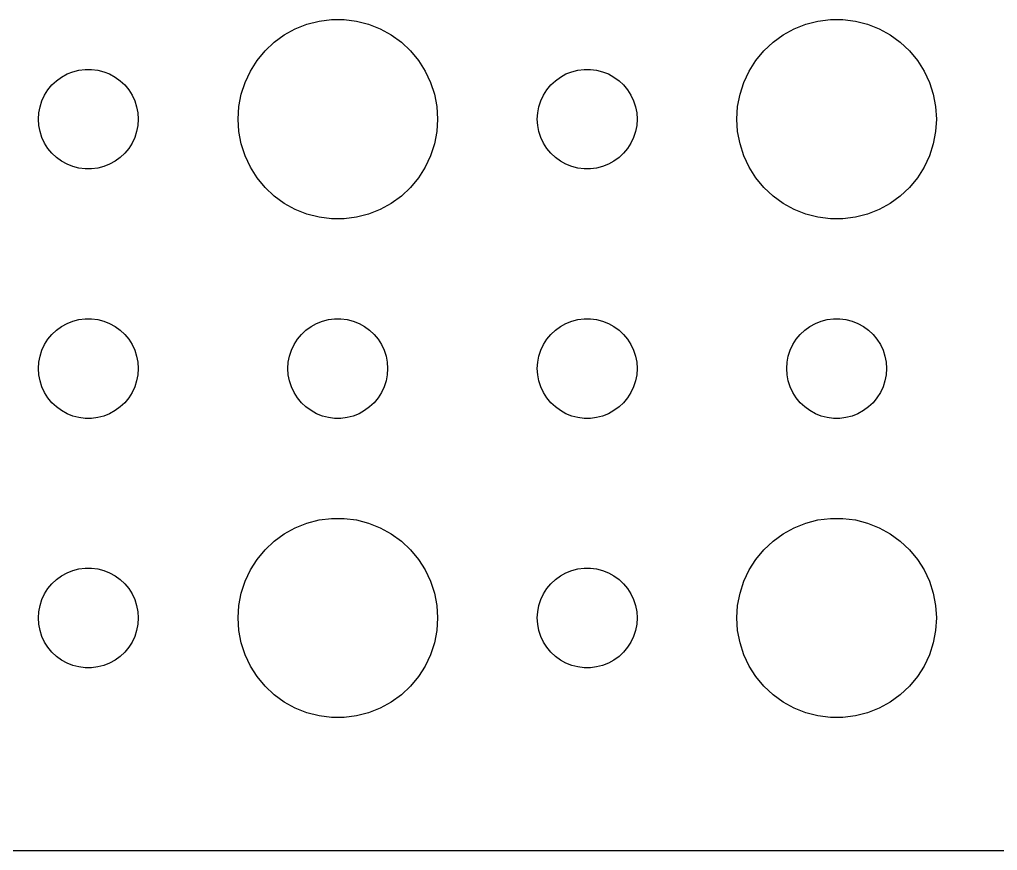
# Model space of a CAD drawing. Header units: metres. Extents: x -120 to 120, y -119 to 119.
# Drawn here: x -92.07 to -62.66, y -119.49 to -94.51 of the extents above; entities that cross this region are included whole.
import ezdxf

# ---------------------------------------------------------------- set-up
doc = ezdxf.new("R2010")
doc.units = ezdxf.units.M

msp = doc.modelspace()

# ---------------------------------------------------------------- linework, layer by layer
for p, q in [((-83.7773, -94.7855), (-83.427, -94.6468)), ((-83.427, -94.6468), (-83.0621, -94.5531)), ((-83.0621, -94.5531), (-82.6884, -94.5059)), ((-82.6884, -94.5059), (-82.3116, -94.5059)), ((-82.3116, -94.5059), (-81.9379, -94.5531)), ((-81.9379, -94.5531), (-81.573, -94.6468)), ((-81.573, -94.6468), (-81.2227, -94.7855)), ((-68.7773, -94.7855), (-68.427, -94.6468)), ((-68.427, -94.6468), (-68.0621, -94.5531)), ((-68.0621, -94.5531), (-67.6884, -94.5059)), ((-67.6884, -94.5059), (-67.3116, -94.5059)), ((-67.3116, -94.5059), (-66.9379, -94.5531)), ((-66.9379, -94.5531), (-66.573, -94.6468)), ((-66.573, -94.6468), (-66.2227, -94.7855)), ((-84.4123, -95.1885), (-84.1075, -94.967)), ((-84.1075, -94.967), (-83.7773, -94.7855)), ((-81.2227, -94.7855), (-80.8925, -94.967)), ((-80.8925, -94.967), (-80.5877, -95.1885)), ((-69.4123, -95.1885), (-69.1075, -94.967)), ((-69.1075, -94.967), (-68.7773, -94.7855)), ((-66.2227, -94.7855), (-65.8925, -94.967)), ((-65.8925, -94.967), (-65.5877, -95.1885)), ((-84.6869, -95.4464), (-84.4123, -95.1885)), ((-80.5877, -95.1885), (-80.3131, -95.4464)), ((-69.6869, -95.4464), (-69.4123, -95.1885)), ((-65.5877, -95.1885), (-65.3131, -95.4464)), ((-84.927, -95.7366), (-84.6869, -95.4464)), ((-80.3131, -95.4464), (-80.073, -95.7366)), ((-69.927, -95.7366), (-69.6869, -95.4464)), ((-65.3131, -95.4464), (-65.073, -95.7366)), ((-85.1289, -96.0547), (-84.927, -95.7366)), ((-80.073, -95.7366), (-79.8711, -96.0547)), ((-70.1289, -96.0547), (-69.927, -95.7366)), ((-65.073, -95.7366), (-64.8711, -96.0547)), ((-90.8037, -96.2335), (-90.6387, -96.1428)), ((-90.6387, -96.1428), (-90.4635, -96.0734)), ((-90.4635, -96.0734), (-90.2811, -96.0266)), ((-90.2811, -96.0266), (-90.0942, -96.003)), ((-90.0942, -96.003), (-89.9058, -96.003)), ((-89.9058, -96.003), (-89.7189, -96.0266)), ((-89.7189, -96.0266), (-89.5365, -96.0734)), ((-89.5365, -96.0734), (-89.3613, -96.1428)), ((-89.3613, -96.1428), (-89.1963, -96.2335)), ((-85.2893, -96.3956), (-85.1289, -96.0547)), ((-79.8711, -96.0547), (-79.7107, -96.3956)), ((-75.8037, -96.2335), (-75.6387, -96.1428)), ((-75.6387, -96.1428), (-75.4635, -96.0734)), ((-75.4635, -96.0734), (-75.2811, -96.0266)), ((-75.2811, -96.0266), (-75.0942, -96.003)), ((-75.0942, -96.003), (-74.9058, -96.003)), ((-74.9058, -96.003), (-74.7189, -96.0266)), ((-74.7189, -96.0266), (-74.5365, -96.0734)), ((-74.5365, -96.0734), (-74.3613, -96.1428)), ((-74.3613, -96.1428), (-74.1963, -96.2335)), ((-70.2893, -96.3956), (-70.1289, -96.0547)), ((-64.8711, -96.0547), (-64.7107, -96.3956)), ((-91.0934, -96.4732), (-90.9561, -96.3442)), ((-90.9561, -96.3442), (-90.8037, -96.2335)), ((-89.1963, -96.2335), (-89.0439, -96.3442)), ((-89.0439, -96.3442), (-88.9065, -96.4732)), ((-85.4057, -96.7539), (-85.2893, -96.3956)), ((-79.7107, -96.3956), (-79.5943, -96.7539)), ((-76.0934, -96.4732), (-75.9561, -96.3442)), ((-75.9561, -96.3442), (-75.8037, -96.2335)), ((-74.1963, -96.2335), (-74.0439, -96.3442)), ((-74.0439, -96.3442), (-73.9065, -96.4732)), ((-70.4057, -96.7539), (-70.2893, -96.3956)), ((-64.7107, -96.3956), (-64.5943, -96.7539)), ((-91.3145, -96.7774), (-91.2135, -96.6183)), ((-91.2135, -96.6183), (-91.0934, -96.4732)), ((-88.9065, -96.4732), (-88.7865, -96.6183)), ((-88.7865, -96.6183), (-88.6855, -96.7774)), ((-76.3145, -96.7774), (-76.2135, -96.6183)), ((-76.2135, -96.6183), (-76.0934, -96.4732)), ((-73.9065, -96.4732), (-73.7865, -96.6183)), ((-73.7865, -96.6183), (-73.6855, -96.7774)), ((-91.4529, -97.127), (-91.3947, -96.9478)), ((-91.3947, -96.9478), (-91.3145, -96.7774)), ((-88.6855, -96.7774), (-88.6053, -96.9478)), ((-88.6053, -96.9478), (-88.5471, -97.127)), ((-85.4763, -97.124), (-85.4057, -96.7539)), ((-79.5943, -96.7539), (-79.5237, -97.124)), ((-76.4529, -97.127), (-76.3947, -96.9478)), ((-76.3947, -96.9478), (-76.3145, -96.7774)), ((-73.6855, -96.7774), (-73.6053, -96.9478)), ((-73.6053, -96.9478), (-73.5471, -97.127)), ((-70.4763, -97.124), (-70.4057, -96.7539)), ((-64.5943, -96.7539), (-64.5237, -97.124)), ((-91.5, -97.5), (-91.4882, -97.312)), ((-91.4882, -97.312), (-91.4529, -97.127)), ((-88.5471, -97.127), (-88.5118, -97.312)), ((-88.5118, -97.312), (-88.5, -97.5)), ((-85.5, -97.5), (-85.4763, -97.124)), ((-79.5237, -97.124), (-79.5, -97.5)), ((-76.5, -97.5), (-76.4882, -97.312)), ((-76.4882, -97.312), (-76.4529, -97.127)), ((-73.5471, -97.127), (-73.5118, -97.312)), ((-73.5118, -97.312), (-73.5, -97.5)), ((-70.5, -97.5), (-70.4763, -97.124)), ((-64.5237, -97.124), (-64.5, -97.5)), ((-91.4882, -97.688), (-91.5, -97.5)), ((-88.5, -97.5), (-88.5118, -97.688)), ((-85.4763, -97.876), (-85.5, -97.5)), ((-79.5, -97.5), (-79.5237, -97.876)), ((-76.4882, -97.688), (-76.5, -97.5)), ((-73.5, -97.5), (-73.5118, -97.688)), ((-70.4763, -97.876), (-70.5, -97.5)), ((-64.5, -97.5), (-64.5237, -97.876)), ((-91.4529, -97.873), (-91.4882, -97.688)), ((-91.3947, -98.0522), (-91.4529, -97.873)), ((-88.5471, -97.873), (-88.6053, -98.0522)), ((-88.5118, -97.688), (-88.5471, -97.873)), ((-85.4057, -98.2461), (-85.4763, -97.876)), ((-79.5237, -97.876), (-79.5943, -98.2461)), ((-76.4529, -97.873), (-76.4882, -97.688)), ((-76.3947, -98.0522), (-76.4529, -97.873)), ((-73.5471, -97.873), (-73.6053, -98.0522)), ((-73.5118, -97.688), (-73.5471, -97.873)), ((-70.4057, -98.2461), (-70.4763, -97.876)), ((-64.5237, -97.876), (-64.5943, -98.2461)), ((-91.3145, -98.2226), (-91.3947, -98.0522)), ((-88.6053, -98.0522), (-88.6855, -98.2226)), ((-76.3145, -98.2226), (-76.3947, -98.0522)), ((-73.6053, -98.0522), (-73.6855, -98.2226)), ((-91.2135, -98.3817), (-91.3145, -98.2226)), ((-91.0934, -98.5268), (-91.2135, -98.3817)), ((-88.7865, -98.3817), (-88.9065, -98.5268)), ((-88.6855, -98.2226), (-88.7865, -98.3817)), ((-85.2893, -98.6044), (-85.4057, -98.2461)), ((-79.5943, -98.2461), (-79.7107, -98.6044)), ((-76.2135, -98.3817), (-76.3145, -98.2226)), ((-76.0934, -98.5268), (-76.2135, -98.3817)), ((-73.7865, -98.3817), (-73.9065, -98.5268)), ((-73.6855, -98.2226), (-73.7865, -98.3817)), ((-70.2893, -98.6044), (-70.4057, -98.2461)), ((-64.5943, -98.2461), (-64.7107, -98.6044)), ((-90.9561, -98.6558), (-91.0934, -98.5268)), ((-90.8037, -98.7665), (-90.9561, -98.6558)), ((-90.6387, -98.8572), (-90.8037, -98.7665)), ((-89.1963, -98.7665), (-89.3613, -98.8572)), ((-89.0439, -98.6558), (-89.1963, -98.7665)), ((-88.9065, -98.5268), (-89.0439, -98.6558)), ((-85.1289, -98.9453), (-85.2893, -98.6044)), ((-79.7107, -98.6044), (-79.8711, -98.9453)), ((-75.9561, -98.6558), (-76.0934, -98.5268)), ((-75.8037, -98.7665), (-75.9561, -98.6558)), ((-75.6387, -98.8572), (-75.8037, -98.7665)), ((-74.1963, -98.7665), (-74.3613, -98.8572)), ((-74.0439, -98.6558), (-74.1963, -98.7665)), ((-73.9065, -98.5268), (-74.0439, -98.6558)), ((-70.1289, -98.9453), (-70.2893, -98.6044)), ((-64.7107, -98.6044), (-64.8711, -98.9453)), ((-90.4635, -98.9266), (-90.6387, -98.8572)), ((-90.2811, -98.9734), (-90.4635, -98.9266)), ((-90.0942, -98.997), (-90.2811, -98.9734)), ((-89.9058, -98.997), (-90.0942, -98.997)), ((-89.7189, -98.9734), (-89.9058, -98.997)), ((-89.5365, -98.9266), (-89.7189, -98.9734)), ((-89.3613, -98.8572), (-89.5365, -98.9266)), ((-84.927, -99.2634), (-85.1289, -98.9453)), ((-79.8711, -98.9453), (-80.073, -99.2634)), ((-75.4635, -98.9266), (-75.6387, -98.8572)), ((-75.2811, -98.9734), (-75.4635, -98.9266)), ((-75.0942, -98.997), (-75.2811, -98.9734)), ((-74.9058, -98.997), (-75.0942, -98.997)), ((-74.7189, -98.9734), (-74.9058, -98.997)), ((-74.5365, -98.9266), (-74.7189, -98.9734)), ((-74.3613, -98.8572), (-74.5365, -98.9266)), ((-69.927, -99.2634), (-70.1289, -98.9453)), ((-64.8711, -98.9453), (-65.073, -99.2634)), ((-84.6869, -99.5536), (-84.927, -99.2634)), ((-80.073, -99.2634), (-80.3131, -99.5536)), ((-69.6869, -99.5536), (-69.927, -99.2634)), ((-65.073, -99.2634), (-65.3131, -99.5536)), ((-84.4123, -99.8115), (-84.6869, -99.5536)), ((-80.3131, -99.5536), (-80.5877, -99.8115)), ((-69.4123, -99.8115), (-69.6869, -99.5536)), ((-65.3131, -99.5536), (-65.5877, -99.8115)), ((-84.1075, -100.033), (-84.4123, -99.8115)), ((-80.5877, -99.8115), (-80.8925, -100.033)), ((-69.1075, -100.033), (-69.4123, -99.8115)), ((-65.5877, -99.8115), (-65.8925, -100.033)), ((-83.7773, -100.214), (-84.1075, -100.033)), ((-83.427, -100.353), (-83.7773, -100.214)), ((-81.2227, -100.214), (-81.573, -100.353)), ((-80.8925, -100.033), (-81.2227, -100.214)), ((-68.7773, -100.214), (-69.1075, -100.033)), ((-68.427, -100.353), (-68.7773, -100.214)), ((-66.2227, -100.214), (-66.573, -100.353)), ((-65.8925, -100.033), (-66.2227, -100.214)), ((-83.0621, -100.447), (-83.427, -100.353)), ((-82.6884, -100.494), (-83.0621, -100.447)), ((-82.3116, -100.494), (-82.6884, -100.494)), ((-81.9379, -100.447), (-82.3116, -100.494)), ((-81.573, -100.353), (-81.9379, -100.447)), ((-68.0621, -100.447), (-68.427, -100.353)), ((-67.6884, -100.494), (-68.0621, -100.447)), ((-67.3116, -100.494), (-67.6884, -100.494)), ((-66.9379, -100.447), (-67.3116, -100.494)), ((-66.573, -100.353), (-66.9379, -100.447)), ((-90.9561, -103.844), (-90.8037, -103.734)), ((-90.8037, -103.734), (-90.6387, -103.643)), ((-90.6387, -103.643), (-90.4635, -103.573)), ((-90.4635, -103.573), (-90.2811, -103.527)), ((-90.2811, -103.527), (-90.0942, -103.503)), ((-90.0942, -103.503), (-89.9058, -103.503)), ((-89.9058, -103.503), (-89.7189, -103.527)), ((-89.7189, -103.527), (-89.5365, -103.573)), ((-89.5365, -103.573), (-89.3613, -103.643)), ((-89.3613, -103.643), (-89.1963, -103.734)), ((-89.1963, -103.734), (-89.0439, -103.844)), ((-83.4561, -103.844), (-83.3037, -103.734)), ((-83.3037, -103.734), (-83.1387, -103.643)), ((-83.1387, -103.643), (-82.9635, -103.573)), ((-82.9635, -103.573), (-82.7811, -103.527)), ((-82.7811, -103.527), (-82.5942, -103.503)), ((-82.5942, -103.503), (-82.4058, -103.503)), ((-82.4058, -103.503), (-82.2189, -103.527)), ((-82.2189, -103.527), (-82.0365, -103.573)), ((-82.0365, -103.573), (-81.8613, -103.643)), ((-81.8613, -103.643), (-81.6963, -103.734)), ((-81.6963, -103.734), (-81.5439, -103.844)), ((-75.9561, -103.844), (-75.8037, -103.734)), ((-75.8037, -103.734), (-75.6387, -103.643)), ((-75.6387, -103.643), (-75.4635, -103.573)), ((-75.4635, -103.573), (-75.2811, -103.527)), ((-75.2811, -103.527), (-75.0942, -103.503)), ((-75.0942, -103.503), (-74.9058, -103.503)), ((-74.9058, -103.503), (-74.7189, -103.527)), ((-74.7189, -103.527), (-74.5365, -103.573)), ((-74.5365, -103.573), (-74.3613, -103.643)), ((-74.3613, -103.643), (-74.1963, -103.734)), ((-74.1963, -103.734), (-74.0439, -103.844)), ((-68.4561, -103.844), (-68.3037, -103.734)), ((-68.3037, -103.734), (-68.1387, -103.643)), ((-68.1387, -103.643), (-67.9635, -103.573)), ((-67.9635, -103.573), (-67.7811, -103.527)), ((-67.7811, -103.527), (-67.5942, -103.503)), ((-67.5942, -103.503), (-67.4058, -103.503)), ((-67.4058, -103.503), (-67.2189, -103.527)), ((-67.2189, -103.527), (-67.0365, -103.573)), ((-67.0365, -103.573), (-66.8613, -103.643)), ((-66.8613, -103.643), (-66.6963, -103.734)), ((-66.6963, -103.734), (-66.5439, -103.844)), ((-91.2135, -104.118), (-91.0934, -103.973)), ((-91.0934, -103.973), (-90.9561, -103.844)), ((-89.0439, -103.844), (-88.9065, -103.973)), ((-88.9065, -103.973), (-88.7865, -104.118)), ((-83.7135, -104.118), (-83.5934, -103.973)), ((-83.5934, -103.973), (-83.4561, -103.844)), ((-81.5439, -103.844), (-81.4065, -103.973)), ((-81.4065, -103.973), (-81.2865, -104.118)), ((-76.2135, -104.118), (-76.0934, -103.973)), ((-76.0934, -103.973), (-75.9561, -103.844)), ((-74.0439, -103.844), (-73.9065, -103.973)), ((-73.9065, -103.973), (-73.7865, -104.118)), ((-68.7135, -104.118), (-68.5934, -103.973)), ((-68.5934, -103.973), (-68.4561, -103.844)), ((-66.5439, -103.844), (-66.4065, -103.973)), ((-66.4065, -103.973), (-66.2865, -104.118)), ((-91.3947, -104.448), (-91.3145, -104.277)), ((-91.3145, -104.277), (-91.2135, -104.118)), ((-88.7865, -104.118), (-88.6855, -104.277)), ((-88.6855, -104.277), (-88.6053, -104.448)), ((-83.8947, -104.448), (-83.8145, -104.277)), ((-83.8145, -104.277), (-83.7135, -104.118)), ((-81.2865, -104.118), (-81.1855, -104.277)), ((-81.1855, -104.277), (-81.1053, -104.448)), ((-76.3947, -104.448), (-76.3145, -104.277)), ((-76.3145, -104.277), (-76.2135, -104.118)), ((-73.7865, -104.118), (-73.6855, -104.277)), ((-73.6855, -104.277), (-73.6053, -104.448)), ((-68.8947, -104.448), (-68.8145, -104.277)), ((-68.8145, -104.277), (-68.7135, -104.118)), ((-66.2865, -104.118), (-66.1855, -104.277)), ((-66.1855, -104.277), (-66.1053, -104.448)), ((-91.4882, -104.812), (-91.4529, -104.627)), ((-91.4529, -104.627), (-91.3947, -104.448)), ((-88.6053, -104.448), (-88.5471, -104.627)), ((-88.5471, -104.627), (-88.5118, -104.812)), ((-83.9882, -104.812), (-83.9529, -104.627)), ((-83.9529, -104.627), (-83.8947, -104.448)), ((-81.1053, -104.448), (-81.0471, -104.627)), ((-81.0471, -104.627), (-81.0118, -104.812)), ((-76.4882, -104.812), (-76.4529, -104.627)), ((-76.4529, -104.627), (-76.3947, -104.448)), ((-73.6053, -104.448), (-73.5471, -104.627)), ((-73.5471, -104.627), (-73.5118, -104.812)), ((-68.9882, -104.812), (-68.9529, -104.627)), ((-68.9529, -104.627), (-68.8947, -104.448)), ((-66.1053, -104.448), (-66.0471, -104.627)), ((-66.0471, -104.627), (-66.0118, -104.812)), ((-91.5, -105), (-91.4882, -104.812)), ((-88.5118, -104.812), (-88.5, -105)), ((-84, -105), (-83.9882, -104.812)), ((-81.0118, -104.812), (-81, -105)), ((-76.5, -105), (-76.4882, -104.812)), ((-73.5118, -104.812), (-73.5, -105)), ((-69, -105), (-68.9882, -104.812)), ((-66.0118, -104.812), (-66, -105)), ((-91.4882, -105.188), (-91.5, -105)), ((-91.4529, -105.373), (-91.4882, -105.188)), ((-88.5118, -105.188), (-88.5471, -105.373)), ((-88.5, -105), (-88.5118, -105.188)), ((-83.9882, -105.188), (-84, -105)), ((-83.9529, -105.373), (-83.9882, -105.188)), ((-81.0118, -105.188), (-81.0471, -105.373)), ((-81, -105), (-81.0118, -105.188)), ((-76.4882, -105.188), (-76.5, -105)), ((-76.4529, -105.373), (-76.4882, -105.188)), ((-73.5118, -105.188), (-73.5471, -105.373)), ((-73.5, -105), (-73.5118, -105.188)), ((-68.9882, -105.188), (-69, -105)), ((-68.9529, -105.373), (-68.9882, -105.188)), ((-66.0118, -105.188), (-66.0471, -105.373)), ((-66, -105), (-66.0118, -105.188)), ((-91.3947, -105.552), (-91.4529, -105.373)), ((-91.3145, -105.723), (-91.3947, -105.552)), ((-88.6053, -105.552), (-88.6855, -105.723)), ((-88.5471, -105.373), (-88.6053, -105.552)), ((-83.8947, -105.552), (-83.9529, -105.373)), ((-83.8145, -105.723), (-83.8947, -105.552)), ((-81.1053, -105.552), (-81.1855, -105.723)), ((-81.0471, -105.373), (-81.1053, -105.552)), ((-76.3947, -105.552), (-76.4529, -105.373)), ((-76.3145, -105.723), (-76.3947, -105.552)), ((-73.6053, -105.552), (-73.6855, -105.723)), ((-73.5471, -105.373), (-73.6053, -105.552)), ((-68.8947, -105.552), (-68.9529, -105.373)), ((-68.8145, -105.723), (-68.8947, -105.552)), ((-66.1053, -105.552), (-66.1855, -105.723)), ((-66.0471, -105.373), (-66.1053, -105.552)), ((-91.2135, -105.882), (-91.3145, -105.723)), ((-88.6855, -105.723), (-88.7865, -105.882)), ((-83.7135, -105.882), (-83.8145, -105.723)), ((-81.1855, -105.723), (-81.2865, -105.882)), ((-76.2135, -105.882), (-76.3145, -105.723)), ((-73.6855, -105.723), (-73.7865, -105.882)), ((-68.7135, -105.882), (-68.8145, -105.723)), ((-66.1855, -105.723), (-66.2865, -105.882)), ((-91.0934, -106.027), (-91.2135, -105.882)), ((-90.9561, -106.156), (-91.0934, -106.027)), ((-88.9065, -106.027), (-89.0439, -106.156)), ((-88.7865, -105.882), (-88.9065, -106.027)), ((-83.5934, -106.027), (-83.7135, -105.882)), ((-83.4561, -106.156), (-83.5934, -106.027)), ((-81.4065, -106.027), (-81.5439, -106.156)), ((-81.2865, -105.882), (-81.4065, -106.027)), ((-76.0934, -106.027), (-76.2135, -105.882)), ((-75.9561, -106.156), (-76.0934, -106.027)), ((-73.9065, -106.027), (-74.0439, -106.156)), ((-73.7865, -105.882), (-73.9065, -106.027)), ((-68.5934, -106.027), (-68.7135, -105.882)), ((-68.4561, -106.156), (-68.5934, -106.027)), ((-66.4065, -106.027), (-66.5439, -106.156)), ((-66.2865, -105.882), (-66.4065, -106.027)), ((-90.8037, -106.266), (-90.9561, -106.156)), ((-90.6387, -106.357), (-90.8037, -106.266)), ((-90.4635, -106.427), (-90.6387, -106.357)), ((-90.2811, -106.473), (-90.4635, -106.427)), ((-89.5365, -106.427), (-89.7189, -106.473)), ((-89.3613, -106.357), (-89.5365, -106.427)), ((-89.1963, -106.266), (-89.3613, -106.357)), ((-89.0439, -106.156), (-89.1963, -106.266)), ((-83.3037, -106.266), (-83.4561, -106.156)), ((-83.1387, -106.357), (-83.3037, -106.266)), ((-82.9635, -106.427), (-83.1387, -106.357)), ((-82.7811, -106.473), (-82.9635, -106.427)), ((-82.0365, -106.427), (-82.2189, -106.473)), ((-81.8613, -106.357), (-82.0365, -106.427)), ((-81.6963, -106.266), (-81.8613, -106.357)), ((-81.5439, -106.156), (-81.6963, -106.266)), ((-75.8037, -106.266), (-75.9561, -106.156)), ((-75.6387, -106.357), (-75.8037, -106.266)), ((-75.4635, -106.427), (-75.6387, -106.357)), ((-75.2811, -106.473), (-75.4635, -106.427)), ((-74.5365, -106.427), (-74.7189, -106.473)), ((-74.3613, -106.357), (-74.5365, -106.427)), ((-74.1963, -106.266), (-74.3613, -106.357)), ((-74.0439, -106.156), (-74.1963, -106.266)), ((-68.3037, -106.266), (-68.4561, -106.156)), ((-68.1387, -106.357), (-68.3037, -106.266)), ((-67.9635, -106.427), (-68.1387, -106.357)), ((-67.7811, -106.473), (-67.9635, -106.427)), ((-67.0365, -106.427), (-67.2189, -106.473)), ((-66.8613, -106.357), (-67.0365, -106.427)), ((-66.6963, -106.266), (-66.8613, -106.357)), ((-66.5439, -106.156), (-66.6963, -106.266)), ((-90.0942, -106.497), (-90.2811, -106.473)), ((-89.9058, -106.497), (-90.0942, -106.497)), ((-89.7189, -106.473), (-89.9058, -106.497)), ((-82.5942, -106.497), (-82.7811, -106.473)), ((-82.4058, -106.497), (-82.5942, -106.497)), ((-82.2189, -106.473), (-82.4058, -106.497)), ((-75.0942, -106.497), (-75.2811, -106.473)), ((-74.9058, -106.497), (-75.0942, -106.497)), ((-74.7189, -106.473), (-74.9058, -106.497)), ((-67.5942, -106.497), (-67.7811, -106.473)), ((-67.4058, -106.497), (-67.5942, -106.497)), ((-67.2189, -106.473), (-67.4058, -106.497)), ((-83.7773, -109.786), (-83.427, -109.647)), ((-83.427, -109.647), (-83.0621, -109.553)), ((-83.0621, -109.553), (-82.6884, -109.506)), ((-82.6884, -109.506), (-82.3116, -109.506)), ((-82.3116, -109.506), (-81.9379, -109.553)), ((-81.9379, -109.553), (-81.573, -109.647)), ((-81.573, -109.647), (-81.2227, -109.786)), ((-68.7773, -109.786), (-68.427, -109.647)), ((-68.427, -109.647), (-68.0621, -109.553)), ((-68.0621, -109.553), (-67.6884, -109.506)), ((-67.6884, -109.506), (-67.3116, -109.506)), ((-67.3116, -109.506), (-66.9379, -109.553)), ((-66.9379, -109.553), (-66.573, -109.647)), ((-66.573, -109.647), (-66.2227, -109.786)), ((-84.4123, -110.188), (-84.1075, -109.967)), ((-84.1075, -109.967), (-83.7773, -109.786)), ((-81.2227, -109.786), (-80.8925, -109.967)), ((-80.8925, -109.967), (-80.5877, -110.188)), ((-69.4123, -110.188), (-69.1075, -109.967)), ((-69.1075, -109.967), (-68.7773, -109.786)), ((-66.2227, -109.786), (-65.8925, -109.967)), ((-65.8925, -109.967), (-65.5877, -110.188)), ((-84.6869, -110.446), (-84.4123, -110.188)), ((-80.5877, -110.188), (-80.3131, -110.446)), ((-69.6869, -110.446), (-69.4123, -110.188)), ((-65.5877, -110.188), (-65.3131, -110.446)), ((-84.927, -110.737), (-84.6869, -110.446)), ((-80.3131, -110.446), (-80.073, -110.737)), ((-69.927, -110.737), (-69.6869, -110.446)), ((-65.3131, -110.446), (-65.073, -110.737)), ((-85.1289, -111.055), (-84.927, -110.737)), ((-80.073, -110.737), (-79.8711, -111.055)), ((-70.1289, -111.055), (-69.927, -110.737)), ((-65.073, -110.737), (-64.8711, -111.055)), ((-90.8037, -111.234), (-90.6387, -111.143)), ((-90.6387, -111.143), (-90.4635, -111.073)), ((-90.4635, -111.073), (-90.2811, -111.027)), ((-90.2811, -111.027), (-90.0942, -111.003)), ((-90.0942, -111.003), (-89.9058, -111.003)), ((-89.9058, -111.003), (-89.7189, -111.027)), ((-89.7189, -111.027), (-89.5365, -111.073)), ((-89.5365, -111.073), (-89.3613, -111.143)), ((-89.3613, -111.143), (-89.1963, -111.234)), ((-85.2893, -111.396), (-85.1289, -111.055)), ((-79.8711, -111.055), (-79.7107, -111.396)), ((-75.8037, -111.234), (-75.6387, -111.143)), ((-75.6387, -111.143), (-75.4635, -111.073)), ((-75.4635, -111.073), (-75.2811, -111.027)), ((-75.2811, -111.027), (-75.0942, -111.003)), ((-75.0942, -111.003), (-74.9058, -111.003)), ((-74.9058, -111.003), (-74.7189, -111.027)), ((-74.7189, -111.027), (-74.5365, -111.073)), ((-74.5365, -111.073), (-74.3613, -111.143)), ((-74.3613, -111.143), (-74.1963, -111.234)), ((-70.2893, -111.396), (-70.1289, -111.055)), ((-64.8711, -111.055), (-64.7107, -111.396)), ((-91.0934, -111.473), (-90.9561, -111.344)), ((-90.9561, -111.344), (-90.8037, -111.234)), ((-89.1963, -111.234), (-89.0439, -111.344)), ((-89.0439, -111.344), (-88.9065, -111.473)), ((-85.4057, -111.754), (-85.2893, -111.396)), ((-79.7107, -111.396), (-79.5943, -111.754)), ((-76.0934, -111.473), (-75.9561, -111.344)), ((-75.9561, -111.344), (-75.8037, -111.234)), ((-74.1963, -111.234), (-74.0439, -111.344)), ((-74.0439, -111.344), (-73.9065, -111.473)), ((-70.4057, -111.754), (-70.2893, -111.396)), ((-64.7107, -111.396), (-64.5943, -111.754)), ((-91.3145, -111.777), (-91.2135, -111.618)), ((-91.2135, -111.618), (-91.0934, -111.473)), ((-88.9065, -111.473), (-88.7865, -111.618)), ((-88.7865, -111.618), (-88.6855, -111.777)), ((-76.3145, -111.777), (-76.2135, -111.618)), ((-76.2135, -111.618), (-76.0934, -111.473)), ((-73.9065, -111.473), (-73.7865, -111.618)), ((-73.7865, -111.618), (-73.6855, -111.777)), ((-91.4529, -112.127), (-91.3947, -111.948)), ((-91.3947, -111.948), (-91.3145, -111.777)), ((-88.6855, -111.777), (-88.6053, -111.948)), ((-88.6053, -111.948), (-88.5471, -112.127)), ((-85.4763, -112.124), (-85.4057, -111.754)), ((-79.5943, -111.754), (-79.5237, -112.124)), ((-76.4529, -112.127), (-76.3947, -111.948)), ((-76.3947, -111.948), (-76.3145, -111.777)), ((-73.6855, -111.777), (-73.6053, -111.948)), ((-73.6053, -111.948), (-73.5471, -112.127)), ((-70.4763, -112.124), (-70.4057, -111.754)), ((-64.5943, -111.754), (-64.5237, -112.124)), ((-91.5, -112.5), (-91.4882, -112.312)), ((-91.4882, -112.312), (-91.4529, -112.127)), ((-88.5471, -112.127), (-88.5118, -112.312)), ((-88.5118, -112.312), (-88.5, -112.5)), ((-85.5, -112.5), (-85.4763, -112.124)), ((-79.5237, -112.124), (-79.5, -112.5)), ((-76.5, -112.5), (-76.4882, -112.312)), ((-76.4882, -112.312), (-76.4529, -112.127)), ((-73.5471, -112.127), (-73.5118, -112.312)), ((-73.5118, -112.312), (-73.5, -112.5)), ((-70.5, -112.5), (-70.4763, -112.124)), ((-64.5237, -112.124), (-64.5, -112.5)), ((-91.4882, -112.688), (-91.5, -112.5)), ((-88.5, -112.5), (-88.5118, -112.688)), ((-85.4763, -112.876), (-85.5, -112.5)), ((-79.5, -112.5), (-79.5237, -112.876)), ((-76.4882, -112.688), (-76.5, -112.5)), ((-73.5, -112.5), (-73.5118, -112.688)), ((-70.4763, -112.876), (-70.5, -112.5)), ((-64.5, -112.5), (-64.5237, -112.876)), ((-91.4529, -112.873), (-91.4882, -112.688)), ((-91.3947, -113.052), (-91.4529, -112.873)), ((-88.5471, -112.873), (-88.6053, -113.052)), ((-88.5118, -112.688), (-88.5471, -112.873)), ((-85.4057, -113.246), (-85.4763, -112.876)), ((-79.5237, -112.876), (-79.5943, -113.246)), ((-76.4529, -112.873), (-76.4882, -112.688)), ((-76.3947, -113.052), (-76.4529, -112.873)), ((-73.5471, -112.873), (-73.6053, -113.052)), ((-73.5118, -112.688), (-73.5471, -112.873)), ((-70.4057, -113.246), (-70.4763, -112.876)), ((-64.5237, -112.876), (-64.5943, -113.246)), ((-91.3145, -113.223), (-91.3947, -113.052)), ((-88.6053, -113.052), (-88.6855, -113.223)), ((-76.3145, -113.223), (-76.3947, -113.052)), ((-73.6053, -113.052), (-73.6855, -113.223)), ((-91.2135, -113.382), (-91.3145, -113.223)), ((-91.0934, -113.527), (-91.2135, -113.382)), ((-88.7865, -113.382), (-88.9065, -113.527)), ((-88.6855, -113.223), (-88.7865, -113.382)), ((-85.2893, -113.604), (-85.4057, -113.246)), ((-79.5943, -113.246), (-79.7107, -113.604)), ((-76.2135, -113.382), (-76.3145, -113.223)), ((-76.0934, -113.527), (-76.2135, -113.382)), ((-73.7865, -113.382), (-73.9065, -113.527)), ((-73.6855, -113.223), (-73.7865, -113.382)), ((-70.2893, -113.604), (-70.4057, -113.246)), ((-64.5943, -113.246), (-64.7107, -113.604)), ((-90.9561, -113.656), (-91.0934, -113.527)), ((-90.8037, -113.766), (-90.9561, -113.656)), ((-90.6387, -113.857), (-90.8037, -113.766)), ((-89.1963, -113.766), (-89.3613, -113.857)), ((-89.0439, -113.656), (-89.1963, -113.766)), ((-88.9065, -113.527), (-89.0439, -113.656)), ((-85.1289, -113.945), (-85.2893, -113.604)), ((-79.7107, -113.604), (-79.8711, -113.945)), ((-75.9561, -113.656), (-76.0934, -113.527)), ((-75.8037, -113.766), (-75.9561, -113.656)), ((-75.6387, -113.857), (-75.8037, -113.766)), ((-74.1963, -113.766), (-74.3613, -113.857)), ((-74.0439, -113.656), (-74.1963, -113.766)), ((-73.9065, -113.527), (-74.0439, -113.656)), ((-70.1289, -113.945), (-70.2893, -113.604)), ((-64.7107, -113.604), (-64.8711, -113.945)), ((-90.4635, -113.927), (-90.6387, -113.857)), ((-90.2811, -113.973), (-90.4635, -113.927)), ((-90.0942, -113.997), (-90.2811, -113.973)), ((-89.9058, -113.997), (-90.0942, -113.997)), ((-89.7189, -113.973), (-89.9058, -113.997)), ((-89.5365, -113.927), (-89.7189, -113.973)), ((-89.3613, -113.857), (-89.5365, -113.927)), ((-84.927, -114.263), (-85.1289, -113.945)), ((-79.8711, -113.945), (-80.073, -114.263)), ((-75.4635, -113.927), (-75.6387, -113.857)), ((-75.2811, -113.973), (-75.4635, -113.927)), ((-75.0942, -113.997), (-75.2811, -113.973)), ((-74.9058, -113.997), (-75.0942, -113.997)), ((-74.7189, -113.973), (-74.9058, -113.997)), ((-74.5365, -113.927), (-74.7189, -113.973)), ((-74.3613, -113.857), (-74.5365, -113.927)), ((-69.927, -114.263), (-70.1289, -113.945)), ((-64.8711, -113.945), (-65.073, -114.263)), ((-84.6869, -114.554), (-84.927, -114.263)), ((-80.073, -114.263), (-80.3131, -114.554)), ((-69.6869, -114.554), (-69.927, -114.263)), ((-65.073, -114.263), (-65.3131, -114.554)), ((-84.4123, -114.812), (-84.6869, -114.554)), ((-80.3131, -114.554), (-80.5877, -114.812)), ((-69.4123, -114.812), (-69.6869, -114.554)), ((-65.3131, -114.554), (-65.5877, -114.812)), ((-84.1075, -115.033), (-84.4123, -114.812)), ((-80.5877, -114.812), (-80.8925, -115.033)), ((-69.1075, -115.033), (-69.4123, -114.812)), ((-65.5877, -114.812), (-65.8925, -115.033)), ((-83.7773, -115.214), (-84.1075, -115.033)), ((-83.427, -115.353), (-83.7773, -115.214)), ((-81.2227, -115.214), (-81.573, -115.353)), ((-80.8925, -115.033), (-81.2227, -115.214)), ((-68.7773, -115.214), (-69.1075, -115.033)), ((-68.427, -115.353), (-68.7773, -115.214)), ((-66.2227, -115.214), (-66.573, -115.353)), ((-65.8925, -115.033), (-66.2227, -115.214)), ((-83.0621, -115.447), (-83.427, -115.353)), ((-82.6884, -115.494), (-83.0621, -115.447)), ((-82.3116, -115.494), (-82.6884, -115.494)), ((-81.9379, -115.447), (-82.3116, -115.494)), ((-81.573, -115.353), (-81.9379, -115.447)), ((-68.0621, -115.447), (-68.427, -115.353)), ((-67.6884, -115.494), (-68.0621, -115.447)), ((-67.3116, -115.494), (-67.6884, -115.494)), ((-66.9379, -115.447), (-67.3116, -115.494)), ((-66.573, -115.353), (-66.9379, -115.447)), ((-114.814, -119.49), (114.814, -119.49))]:
    msp.add_line(p, q)

doc.saveas('drawing.dxf')
